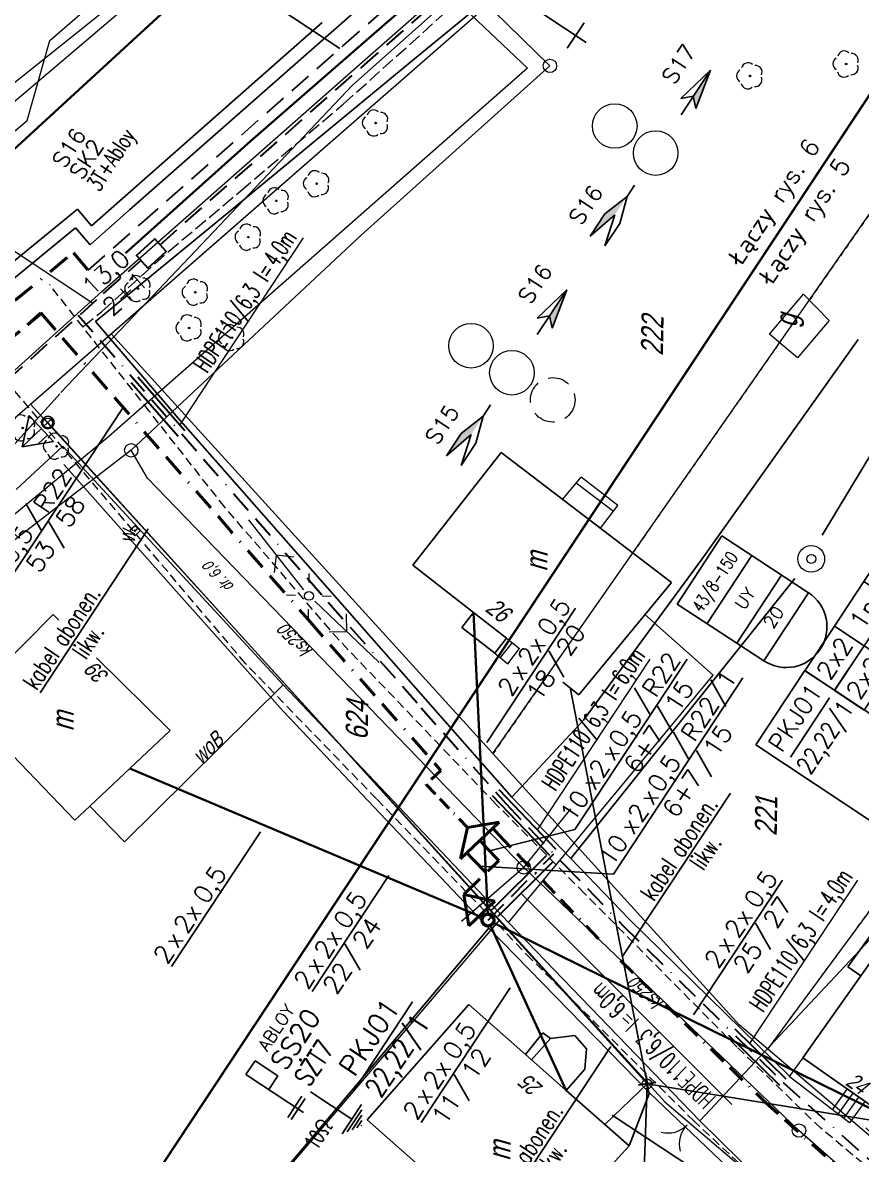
# Model space of a CAD drawing. Header units: millimetres. Extents: x 4848043 to 9699780, y 5827542 to 11659147.
# Drawn here: x 4849551.7 to 4849645.9, y 5830412.9 to 5830540 of the extents above; entities that cross this region are included whole.
import ezdxf
from ezdxf.enums import TextEntityAlignment as Align

# ---------------------------------------------------------------- set-up
doc = ezdxf.new("R2010")
doc.units = ezdxf.units.MM
doc.header["$MEASUREMENT"] = 0
for name, pattern in [('0', [0]), ('BORDER', [1.75, 0.5, -0.25, 0.5, -0.25, 0, -0.25]), ('DASHED', [0.75, 0.5, -0.25]), ('GUZ', [1, 0.5, -0.5]), ('KOC', [2, 1.5, -0.5]), ('KOJ', [0]), ('KOU', [1.5, 1, -0.5]), ('SCH', [0]), ('UPW', [0])]:
    doc.linetypes.add(name, pattern=pattern)
doc.layers.get('0').update_dxf_attribs({"lineweight": 18})
for name, color, linetype, lineweight in [('EADTD_T_0', 7, '0', 18), ('EBTPO_L_6', 9, '0', 18), ('EBUOA_T_1', 251, '0', 25), ('EBUPP_L_2', 7, '0', 13), ('EBUPP_L_3', 6, '0', 25), ('EDZPD_L_0', 251, '0', 18), ('EDZTD_T_0', 7, '0', 25), ('EUZOU_T_2', 7, '0', 18), ('EUZPU_L_4', 251, 'GUZ', 18), ('SDRPK_L_0', 7, '0', 35), ('SDRPK_L_1', 7, 'KOU', 18), ('SDRPK_L_2', 251, 'KOC', 18), ('SZOPO_T_0', 251, '0', 18), ('SZZPZ_T_0', 251, '0', 15), ('TEL kable doziemne proj.', 32, 'BORDER', 30), ('TEL kanalizacja tel. proj.', 32, 'DASHED', 30), ('TEL rury', 6, 'Continuous', 30), ('TEL rury opis', 6, 'Continuous', 20), ('TEL studnie projektowane', 32, 'Continuous', 30), ('TES kable doziemne proj.', 4, 'BORDER', 40), ('TES kable napow. proj.', 241, 'LIN_NAPOW_PROJ', 35), ('TES zakończenia projektowane', 4, 'Continuous', 40), ('TES złącza projektowane', 4, 'Continuous', 40), ('UEEPA_T_2', 251, '0', 18), ('UKKOO_T_2', 7, '0', 18), ('UKKPA_T_4', 251, '0', 18), ('UKKPOR_L_0', 36, '0', 18), ('UTTPA_T_2', 34, '0', 18), ('UTTPO_L_0', 34, '0', 18), ('UWWOA_T_0', 251, '0', 18), ('UWWOO_T_0', 251, '0', 18), ('UWWPA_T_0', 251, '0', 18), ('UWWPA_T_2', 251, '0', 18), ('UWWPO_L_0', 162, 'UPW', 18), ('UZB słupy telefoniczne', 32, 'Continuous', 30)]:
    doc.layers.add(name, color=color, linetype=linetype, lineweight=lineweight)
for name, color, linetype in [('NR-RYS @ 1', 7, 'Continuous'), ('OPIS_KABLA', 30, 'Continuous'), ('OPIS_RURY', 6, 'Continuous'), ('RURY-ISTN', 6, 'Continuous'), ('S-T-DLUG', 30, 'Continuous'), ('SZOPO_L_0', 251, 'BGS'), ('TEL długości przelotów', 30, 'Continuous'), ('TES kable kanałowe istn.', 140, 'Continuous'), ('TES kable kanałowe likw.', 9, 'KAB_KANAL_LIKW'), ('TES kable kanałowe proj.', 4, 'DASHED'), ('TES kable napow. likw.', 9, 'LIN_NAPOW_LIKW'), ('TES opisy kabli abon.', 30, 'Continuous'), ('TES opisy kabli rozdz.', 30, 'Continuous'), ('TES opisy zakończeń', 30, 'Continuous'), ('TES rury', 6, 'Continuous'), ('TES strzałki i odnośniki', 7, 'Continuous'), ('TES słup. PD', 6, 'Continuous'), ('TES zakończenia istniejące', 140, 'Continuous'), ('TES zakończenia likwidowane', 9, 'Continuous')]:
    doc.layers.add(name, color=color, linetype=linetype)
doc.layers.add('RYS layout', color=7, linetype='Continuous', lineweight=30, plot=False)
doc.styles.add('ROMANS', font='simplex.shx')
doc.styles.add('SIMPLEX', font='simplex.shx', dxfattribs={"width": 0.8, "height": 1.5})
doc.styles.add('Simplex2', font='simplex.shx', dxfattribs={"width": 0.7})
doc.styles.get("Standard").update_dxf_attribs({"font": 'txt', "width": 0.8, "oblique": 15})
doc.linetypes.add('BGS', pattern='A,2.5,[133,ltypeshp.shx,S=0.2,R=0,X=0,Y=0],2.5', length=5)
doc.linetypes.add('KAB_KANAL_LIKW', pattern='A,0.5,[131,ltypeshp.shx,S=0.1,R=0,X=-0.1,Y=-0.1],0.2,[131,ltypeshp.shx,S=0.1,R=180,X=-0.1,Y=0.1],0.1', length=0.8)
doc.linetypes.add('LIN_NAPOW_LIKW', pattern='A,0.0001,[131,ltypeshp.shx,S=0.1,R=20,X=0.34023,Y=-0.12817],-0.1,[131,ltypeshp.shx,S=0.1,R=200,X=0.35977,Y=0.12817],-0.3,[135,l_napow.shx,S=0.1,R=0,X=-0.4,Y=0],-0.2,[135,l_napow.shx,S=0.1,R=180,X=0.2,Y=0],-0.2', length=0.8001)
doc.linetypes.add('LIN_NAPOW_PROJ', pattern='A,0.0001,-0.4,[136,l_napow.shx,S=0.1,R=0,X=-0.4,Y=0],-0.2,[137,l_napow.shx,S=0.1,R=0,X=-0.2,Y=0],-0.2', length=0.8001)

# ---------------------------------------------------------------- blocks, each defined once
blk = doc.blocks.new('BGB')
at = {"color": 0}
for centre, start, end in [((-1.5, 0.021), 0, 60.404), ((1.5, 0.021), 120, 180.404)]:
    blk.add_arc(centre, 1.5, start, end, dxfattribs=at)
blk = doc.blocks.new('DLI')
at = {"color": 0}
blk.add_circle((0, 0), 0.045, dxfattribs=at)
for centre, start, end in [((0, 0.375), 30.487, 149.918), ((-0.357, 0.116), 102.488, 221.918), ((0.357, 0.116), -41.514, 77.916), ((-0.22, -0.303), 174.489, 293.916), ((0.22, -0.303), -113.512, 5.915)]:
    blk.add_arc(centre, 0.375, start, end, dxfattribs=at)
blk = doc.blocks.new('LAT')
at = {"color": 0}
for p, q in [((0.00809, 0.758155), (0.00809, 1.258155)), ((-1.24191, 0.008155), (-0.74191, 0.008155)), ((0.75809, 0.008155), (1.25809, 0.008155)), ((0.00809, -0.741845), (0.00809, -1.241845))]:
    blk.add_line(p, q, dxfattribs=at)
blk = doc.blocks.new('SLS')
at = {"color": 0}
blk.add_circle((0, 0), 0.25, dxfattribs=at)
blk.add_circle((0, 0), 0.25, dxfattribs=at)
blk = doc.blocks.new('PNN')
at = {"color": 0}
for p, q in [((2.9395, 0.01539), (2.2324, 0.72249)), ((0.4395, 0.01539), (5.4395, 0.01539)), ((2.9395, 0.01539), (2.2324, -0.69171))]:
    blk.add_line(p, q, dxfattribs=at)
blk = doc.blocks.new('UKK')
at = {"color": 0}
blk.add_circle((0, 0), 0.375, dxfattribs=at)
blk = doc.blocks.new('ZAS')
at = {"color": 0}
for p, q in [((0.2, 0.2), (-0.2, 0.2)), ((-0.2, 0.2), (-0.2, -0.2)), ((0.2, -0.2), (0.2, 0.2)), ((-0.2, -0.2), (0.2, -0.2))]:
    blk.add_line(p, q, dxfattribs=at)
blk.add_circle((0, 0), 0.045, dxfattribs=at)
blk = doc.blocks.new('STD')
at = {"color": 0}
for radius in [0.75, 0.25]:
    blk.add_circle((0, 0), radius, dxfattribs=at)
blk = doc.blocks.new('TR-SL1')
blk.add_circle((0, 0), 0.5)
blk = doc.blocks.new('KB-RZP')
at = {"style": 'SIMPLEX'}
for s, p in [('/', (0.5, 0.389)), ('x', (-4.75, 0.25)), ('x', (-2.783, 0.25))]:
    blk.add_text(s, height=1, dxfattribs=at).set_placement(p)
at = {"style": 'SIMPLEX', "flags": 1}
blk.add_attdef('TYP-KAB', text='', height=0.5, dxfattribs=at).set_placement((-8.408, 0.25), align=Align.RIGHT)
at = {"style": 'SIMPLEX'}
for tag, p in [('POJ-KAB', (-5.158, 0.25)), ('DL-KAB', (0.19, -1.25))]:
    blk.add_attdef(tag, text='', height=1, dxfattribs=at).set_placement(p, align=Align.RIGHT)
for tag, p in [('KONS-KAB', (-3.5, 0.25)), ('SR-ZYL', (-0.85, 0.25)), ('SEP', (0.835, -1.25))]:
    blk.add_attdef(tag, text='', height=1, dxfattribs=at).set_placement(p, align=Align.CENTER)
for tag, p in [('NR-KAB', (1.5, 0.25)), ('DL-MON', (1.5, -1.25))]:
    blk.add_attdef(tag, p, '', height=1, dxfattribs=at)
at = {"style": 'SIMPLEX', "flags": 1}
blk.add_attdef('REJ-SZAF', (7.64, 0.25), '', height=0.5, dxfattribs=at)
blk = doc.blocks.new('KB-IWP')
at = {"style": 'SIMPLEX'}
for p in [(-1.218, 0.25), (0.637, 0.25)]:
    blk.add_text('x', height=1, dxfattribs=at).set_placement(p, align=Align.RIGHT)
at = {"style": 'SIMPLEX', "flags": 1}
blk.add_attdef('TYP-KAB', text='', height=0.5, dxfattribs=at).set_placement((-6.017, 0.25), align=Align.RIGHT)
at = {"style": 'SIMPLEX'}
for tag, p in [('POJ-KAB', (-2.134, 0.25)), ('DL-KAB', (-0.618, -1.25))]:
    blk.add_attdef(tag, text='', height=1, dxfattribs=at).set_placement(p, align=Align.RIGHT)
for tag, p in [('KONS-KAB', (-0.519, 0.25)), ('SR-ZYL', (2.116, 0.25)), ('SEP', (-0.022, -1.25))]:
    blk.add_attdef(tag, text='', height=1, dxfattribs=at).set_placement(p, align=Align.CENTER)
at = {"style": 'SIMPLEX', "flags": 1}
blk.add_attdef('REJ-SZAF', (6.387, 0.25), '', height=0.5, dxfattribs=at)
at = {"style": 'SIMPLEX'}
blk.add_attdef('DL-MON', (0.697, -1.25), '', height=1, dxfattribs=at)
blk = doc.blocks.new('OB')
at = {"style": 'ROMANS', "width": 0.6}
blk.add_text('l=', height=2, dxfattribs=at).set_placement((9.86, 0.18))
for tag, p in [('OB_TYP', (8.68, 0.18)), ('OB_SW', (11.54, -2.76))]:
    blk.add_attdef(tag, text='', height=2, dxfattribs=at).set_placement(p, align=Align.RIGHT)
blk.add_attdef('OB_DL', (11.91, 0.18), '', height=2, dxfattribs=at)
blk = doc.blocks.new('S-T-DLUG')
at = {"style": 'ROMANS'}
blk.add_attdef('DL.KAN', text='', height=1, dxfattribs=at).set_placement((0, 0.3), align=Align.CENTER)
blk.add_attdef('L.OTW', text='', height=1, dxfattribs=at).set_placement((0, -0.3), align=Align.TOP_CENTER)
blk = doc.blocks.new('S1')
for p, q in [((0, 5.585), (-0.5, 3.335)), ((0, 2.585), (0, 5.585)), ((0.5, 3.335), (0, 5.585)), ((-0.5, 3.335), (0, 3.835)), ((0, 3.835), (0.5, 3.335)), ((0, -2.915), (0, -2.165)), ((-0.5, -4.415), (0, -2.915)), ((0, -2.915), (0.5, -4.415)), ((-0.5, -5.915), (0, -4.165)), ((-0.5, -4.415), (-0.5, -5.915)), ((0, -4.165), (0.5, -5.915)), ((0.5, -5.915), (0.5, -4.415))]:
    blk.add_line(p, q)
for points in [[(0, 5.585), (0, 3.835), (0.5, 3.335)], [(0, -2.915), (-0.5, -4.415), (0, -4.165), (-0.5, -5.915)]]:
    blk.add_solid(points)
blk = doc.blocks.new('*U136')
for p, q in [((6, 0), (0, 0)), ((0, 0), (0, -4)), ((6, 0), (6, -4)), ((12, 0), (6, 0)), ((22, 0), (12, 0)), ((12, 0), (12, -4)), ((22, -4), (22, 0)), ((6, -4), (0, -4)), ((12, -4), (6, -4)), ((22, -4), (12, -4))]:
    blk.add_line(p, q)
at = {"style": 'SIMPLEX'}
for s, p in [('2x2', (3, -2)), ('1p', (9, -2))]:
    blk.add_text(s, height=2, dxfattribs=at).set_placement(p, align=Align.MIDDLE_CENTER)
blk.add_attdef('PARA1', text='', height=2, dxfattribs=at).set_placement((17, -2), align=Align.MIDDLE_CENTER)
blk = doc.blocks.new('*X53')
at = {"color": 0}
for p, q in [((196.5, 132.632), (196.5, 133.332)), ((196, 131.741), (196, 132.482)), ((196.5, 131), (196.5, 132.482)), ((197, 131.741), (197, 132.482))]:
    blk.add_line(p, q, dxfattribs=at)
blk = doc.blocks.new('KBR-SL1L')
for p, q in [((-0.35, 1.982), (0.35, 1.982)), ((0, 0), (-1, 1.482)), ((-1, 1.482), (1, 1.482)), ((1, 1.482), (0, 0))]:
    blk.add_line(p, q)
blk.add_circle((0, 1.982), 0.35)
blk.add_blockref('*X53', (-196.5, -131))
blk = doc.blocks.new('KBR-SL1P')
for p, q in [((0, 0), (-1, 1.482)), ((-1, 1.482), (1, 1.482)), ((1, 1.482), (0, 0))]:
    blk.add_line(p, q)
blk.add_circle((0, 1.982), 0.35)
blk = doc.blocks.new('ZL-3P')
for p, q in [((0, 0), (1, 1.5)), ((1, 1.5), (1, -1.5)), ((1, 1), (1.5, 1)), ((1, -1.5), (0, 0)), ((1, 0), (1.5, 0)), ((1, -1), (1.5, -1))]:
    blk.add_line(p, q)
blk = doc.blocks.new('KBR-ZP2')
blk.add_line((-4, 2), (4, 2))
at = {"style": 'SIMPLEX'}
for tag, p in [('REJ-SZAF', (0, 2.5)), ('NR-ZAK', (0, 0))]:
    blk.add_attdef(tag, text='', height=1.5, dxfattribs=at).set_placement(p, align=Align.CENTER)
blk = doc.blocks.new('*U146')
for p, q in [((10, 0), (0, 0)), ((0, 0), (0, -4)), ((10, -4), (10, 0)), ((0, -4), (0, -8)), ((9, -4), (1, -4)), ((10, -8), (10, -4)), ((0, -8), (0, -12)), ((10, -12), (10, -8)), ((0, -12), (0, -16)), ((10, -16), (10, -12)), ((10, -16), (0, -16))]:
    blk.add_line(p, q)
at = {"style": 'SIMPLEX'}
for tag, p in [('SZAFA', (5, -2)), ('PUNKT', (5, -6))]:
    blk.add_attdef(tag, text='', height=2, dxfattribs=at).set_placement(p, align=Align.MIDDLE_CENTER)
blk = doc.blocks.new('ZLOP')
for p, q in [((9.15, 0), (0, 0)), ((0, 0), (0, -11.62)), ((9.15, -11.62), (9.15, 0)), ((9.15, -4), (0, -4)), ((9.15, -8), (0, -8)), ((0, -11.62), (9.15, -11.62))]:
    blk.add_line(p, q)
blk.add_arc((4.58, -11.62), 4.58, 180, 0)
at = {"style": 'ROMANS', "width": 0.713756}
blk.add_attdef('MUFA', text='', height=1.41, dxfattribs=at).set_placement((0.63, -2.88), (8.18, -2.88), align=Align.FIT)
at = {"style": 'ROMANS'}
for tag, p in [('LACZNIK', (4.71, -6.72)), ('PARY', (4.69, -10.56))]:
    blk.add_attdef(tag, text='', height=1.41, dxfattribs=at).set_placement(p, align=Align.CENTER)
for tag, flags, p in [('NRZL', 4, (4.68, -14.12)), ('BOKT', 1, (4.69, -17.8))]:
    blk.add_attdef(tag, text='', height=1.41, dxfattribs=dict(at, flags=flags)).set_placement(p, align=Align.CENTER)

msp = doc.modelspace()

# ---------------------------------------------------------------- linework, layer by layer
for centre in [(4849618.22, 5830528.38), (4849622.81, 5830525.34), (4849602.08, 5830503.71), (4849606.67, 5830500.68)]:
    msp.add_circle(centre, 2.5)
at = {"linetype": 'DASHED', "ltscale": 5}
msp.add_circle((4849611.26, 5830497.64), 2.5, dxfattribs=at)
at = {"layer": 'EBTPO_L_6', "linetype": 'SCH'}
for p, q in [((4849612.35, 5830486.46), (4849614.43, 5830488.94)), ((4849613.9, 5830488.31), (4849618.06, 5830485.12)), ((4849618.58, 5830485.79), (4849614.43, 5830488.94)), ((4849616.61, 5830483.22), (4849612.35, 5830486.46)), ((4849616.61, 5830483.22), (4849618.58, 5830485.79)), ((4849604.74, 5830469.21), (4849606.05, 5830470.89)), ((4849606.68, 5830470.38), (4849605.35, 5830468.7)), ((4849606.05, 5830470.89), (4849607.53, 5830469.72)), ((4849604.74, 5830469.21), (4849606.2, 5830467.99)), ((4849606.2, 5830467.99), (4849607.53, 5830469.72)), ((4849639.35, 5830423.77), (4849637.8, 5830421.68)), ((4849646.29, 5830418.86), (4849639.35, 5830423.77)), ((4849644.6, 5830416.45), (4849637.8, 5830421.68)), ((4849642.69, 5830417.93), (4849644.33, 5830420.26)), ((4849643.32, 5830417.44), (4849644.98, 5830419.79)), ((4849643.95, 5830416.95), (4849645.64, 5830419.34)), ((4849646.29, 5830418.86), (4849644.6, 5830416.45))]:
    msp.add_line(p, q, dxfattribs=at)
at = {"layer": 'EBUPP_L_2', "linetype": '0'}
for p, q in [((4849635.6, 5830505.01), (4849639.42, 5830509.5)), ((4849639.42, 5830509.5), (4849642.29, 5830506.55)), ((4849642.29, 5830506.55), (4849638.74, 5830502.35)), ((4849638.74, 5830502.35), (4849635.6, 5830505.01))]:
    msp.add_line(p, q, dxfattribs=at)
at = {"layer": 'EBUPP_L_3', "linetype": '0'}
for p, q in [((4849605.46, 5830491.72), (4849595.55, 5830479.08)), ((4849624.58, 5830477.14), (4849605.46, 5830491.72)), ((4849595.55, 5830479.08), (4849602.36, 5830473.76)), ((4849614.2, 5830464.5), (4849624.58, 5830477.14)), ((4849555.13, 5830473.54), (4849545.13, 5830463.42)), ((4849555.77, 5830472.9), (4849555.13, 5830473.54)), ((4849602.36, 5830473.76), (4849601.05, 5830472.08)), ((4849602.36, 5830473.76), (4849606.05, 5830470.89)), ((4849601.05, 5830472.08), (4849604.74, 5830469.21)), ((4849604.74, 5830469.21), (4849606.05, 5830470.89)), ((4849568.28, 5830460.5), (4849560.02, 5830468.69)), ((4849614.2, 5830464.5), (4849612.38, 5830465.93)), ((4849545.13, 5830463.42), (4849557.58, 5830450.43)), ((4849559.26, 5830452.02), (4849568.28, 5830460.5)), ((4849557.58, 5830450.43), (4849559.26, 5830452.02)), ((4849651.3, 5830440.68), (4849639.35, 5830423.77)), ((4849590.42, 5830416.8), (4849601.83, 5830429.74)), ((4849601.83, 5830429.74), (4849608.19, 5830424.14)), ((4849610.14, 5830426.55), (4849608.19, 5830424.14)), ((4849610.99, 5830425.94), (4849608.86, 5830423.55)), ((4849610.99, 5830425.94), (4849610.14, 5830426.55)), ((4849613.75, 5830426.27), (4849610.99, 5830425.94)), ((4849615.03, 5830424.78), (4849613.75, 5830426.27)), ((4849614.85, 5830422.47), (4849615.03, 5830424.78)), ((4849612.76, 5830420.1), (4849608.19, 5830424.14)), ((4849639.35, 5830423.77), (4849651.74, 5830415.03)), ((4849612.76, 5830420.1), (4849614.85, 5830422.47)), ((4849619.83, 5830413.88), (4849612.76, 5830420.1)), ((4849608.16, 5830401.14), (4849590.42, 5830416.8)), ((4849619.83, 5830413.88), (4849608.16, 5830401.14))]:
    msp.add_line(p, q, dxfattribs=at)
at = {"layer": 'EDZPD_L_0', "linetype": '0'}
for p, q in [((4849604.54, 5830457.92), (4849680.47, 5830566.72)), ((4849577.99, 5830554.99), (4849438.86, 5830443.63)), ((4849552.61, 5830497.15), (4849617.37, 5830553.72)), ((4849561.65, 5830505.05), (4849617.37, 5830553.72)), ((4849571.37, 5830548.6), (4849515.41, 5830501.07)), ((4849635.41, 5830424.74), (4849719.64, 5830538.97)), ((4849552.61, 5830497.15), (4849561.65, 5830505.05)), ((4849604.54, 5830457.92), (4849561.65, 5830505.05)), ((4849460.68, 5830417.66), (4849552.26, 5830496.87)), ((4849460.68, 5830417.66), (4849552.26, 5830496.87)), ((4849552.26, 5830496.87), (4849552.61, 5830497.15)), ((4849552.26, 5830496.87), (4849552.61, 5830497.15)), ((4849552.61, 5830497.15), (4849605.28, 5830439.26)), ((4849632.2, 5830427.48), (4849604.54, 5830457.92)), ((4849605.28, 5830439.26), (4849541.26, 5830364.29)), ((4849605.28, 5830439.26), (4849623.86, 5830418.82)), ((4849635.41, 5830424.74), (4849632.2, 5830427.48)), ((4849661.3, 5830402.67), (4849635.41, 5830424.74)), ((4849623.86, 5830418.82), (4849637.56, 5830407.16))]:
    msp.add_line(p, q, dxfattribs=at)
at = {"layer": 'EUZPU_L_4', "linetype": 'GUZ'}
for p, q in [((4849680.47, 5830566.72), (4849640.05, 5830508.79)), ((4849635.41, 5830424.74), (4849719.64, 5830538.97)), ((4849620.26, 5830480.44), (4849636.75, 5830504.05)), ((4849604.56, 5830457.9), (4849610.94, 5830467.06))]:
    msp.add_line(p, q, dxfattribs=at)
at = {"layer": 'OPIS_RURY'}
for p, q in [((4849584.04, 5830419.94), (4849588.7, 5830416.87)), ((4849587.6, 5830415.21), (4849589.79, 5830418.52)), ((4849588.16, 5830415.44), (4849589.8, 5830417.92)), ((4849588.71, 5830415.66), (4849589.81, 5830417.32)), ((4849589.27, 5830415.89), (4849589.82, 5830416.72)), ((4849589.75, 5830416.13), (4849589.79, 5830416.19))]:
    msp.add_line(p, q, dxfattribs=at)
at = {"layer": 'RURY-ISTN'}
for p, q in [((4849576.8, 5830421.89), (4849577.83, 5830423.44)), ((4849577.83, 5830423.44), (4849580.39, 5830421.74)), ((4849576.8, 5830421.89), (4849583.27, 5830417.61)), ((4849580.39, 5830421.74), (4849579.36, 5830420.19)), ((4849583.08, 5830419.44), (4849581.51, 5830417.07)), ((4849583.45, 5830419.2), (4849581.88, 5830416.82))]:
    msp.add_line(p, q, dxfattribs=at)
at = {"layer": 'RYS layout'}
for points in [[(4849188.43, 5830355.33), (4849572.03, 5830935.54), (4849809.77, 5830778.36), (4849426.16, 5830198.15)], [(4849519.6, 5830339.47), (4849740.2, 5830673.14), (4849977.94, 5830515.95), (4849757.33, 5830182.29)]]:
    msp.add_lwpolyline(points, close=True, dxfattribs=at)
at = {"layer": 'SDRPK_L_0', "linetype": 'KOJ'}
for p, q in [((4849601.28, 5830547.52), (4849592.05, 5830539.51)), ((4849570.76, 5830544.17), (4849549.76, 5830524.86)), ((4849592.05, 5830539.51), (4849577.3, 5830526.69)), ((4849577.3, 5830526.69), (4849563.29, 5830514.12))]:
    msp.add_line(p, q, dxfattribs=at)
at = {"layer": 'SDRPK_L_1', "linetype": 'KOU'}
for p, q in [((4849565.94, 5830496.37), (4849554.75, 5830510.57)), ((4849563.12, 5830484.14), (4849548.82, 5830501)), ((4849574.41, 5830485.6), (4849565.94, 5830496.37)), ((4849587.22, 5830470.69), (4849574.41, 5830485.6)), ((4849576.73, 5830468.05), (4849563.12, 5830484.14)), ((4849604.88, 5830452.25), (4849587.22, 5830470.69)), ((4849591.46, 5830452.83), (4849576.73, 5830468.05)), ((4849608.87, 5830434.81), (4849591.46, 5830452.83)), ((4849614.8, 5830442.25), (4849604.88, 5830452.25)), ((4849631.95, 5830424.96), (4849614.8, 5830442.25)), ((4849627.1, 5830416.67), (4849608.87, 5830434.81)), ((4849641.37, 5830415.85), (4849631.95, 5830424.96)), ((4849638.73, 5830405.82), (4849627.1, 5830416.67)), ((4849657.61, 5830402.26), (4849641.37, 5830415.85))]:
    msp.add_line(p, q, dxfattribs=at)
at = {"layer": 'SDRPK_L_2', "linetype": 'KOC'}
for p, q in [((4849587.72, 5830530.83), (4849600.83, 5830542.6)), ((4849576.22, 5830521.11), (4849587.72, 5830530.83)), ((4849568.08, 5830514.26), (4849576.22, 5830521.11)), ((4849560.58, 5830507.53), (4849568.08, 5830514.26)), ((4849558.47, 5830505.85), (4849560.58, 5830507.53))]:
    msp.add_line(p, q, dxfattribs=at)
at = {"layer": 'SZOPO_L_0', "linetype": 'BGS'}
for p, q in [((4849595.73, 5830535.91), (4849613.61, 5830550.63)), ((4849574.51, 5830518.42), (4849595.73, 5830535.91)), ((4849559.92, 5830506.42), (4849574.51, 5830518.42)), ((4849569.2, 5830495.59), (4849559.92, 5830506.42)), ((4849645.55, 5830504.43), (4849627.91, 5830479.64)), ((4849641.5, 5830482.44), (4849653.97, 5830503.12)), ((4849569.2, 5830495.59), (4849586.79, 5830475.6)), ((4849568.68, 5830476.5), (4849556.35, 5830490.36)), ((4849627.91, 5830479.64), (4849614.71, 5830461.69)), ((4849580.98, 5830462.7), (4849568.68, 5830476.5)), ((4849632.93, 5830470.69), (4849638.43, 5830477.57)), ((4849586.79, 5830475.6), (4849597.24, 5830463.73)), ((4849613.27, 5830446.16), (4849632.93, 5830470.69)), ((4849597.24, 5830463.73), (4849606.67, 5830453.02)), ((4849604.07, 5830438.32), (4849580.98, 5830462.7)), ((4849606.67, 5830453.02), (4849614.71, 5830461.69)), ((4849606.67, 5830453.02), (4849613.27, 5830446.16)), ((4849644.4, 5830433.98), (4849656.25, 5830450.47)), ((4849619.85, 5830439.32), (4849613.27, 5830446.16)), ((4849564.01, 5830390.89), (4849604.07, 5830438.32)), ((4849604.07, 5830438.32), (4849622.12, 5830419.82)), ((4849619.85, 5830439.32), (4849637.84, 5830421.72)), ((4849645.84, 5830432.95), (4849644.4, 5830433.98)), ((4849619.83, 5830413.88), (4849622.12, 5830419.82)), ((4849636.3, 5830406.36), (4849622.12, 5830419.82)), ((4849622.12, 5830419.82), (4849622.12, 5830419.82))]:
    msp.add_line(p, q, dxfattribs=at)
at = {"layer": 'TEL kable doziemne proj.', "ltscale": 5}
for p, q in [((4849603.99, 5830439.23), (4849611.39, 5830446.67)), ((4849621.71, 5830421.83), (4849622.01, 5830419.85)), ((4849622.85, 5830420.99), (4849620.87, 5830420.69))]:
    msp.add_line(p, q, dxfattribs=at)
for points in [[(4849557.95, 5830507.15), (4849586.04, 5830474.94)], [(4849586.04, 5830474.93), (4849596.49, 5830463.07), (4849605.93, 5830452.34), (4849612.55, 5830445.46), (4849619.14, 5830438.62), (4849637.15, 5830420.99), (4849649.73, 5830409.69), (4849661.27, 5830400.44), (4849666.24, 5830396.1), (4849668.25, 5830395.45), (4849682.66, 5830383.18)]]:
    msp.add_lwpolyline(points, dxfattribs=at)
at = {"layer": 'TEL kanalizacja tel. proj.', "ltscale": 5}
for points in [[(4849567.16, 5830515.06), (4849589.8, 5830534.98), (4849606.92, 5830550.02), (4849620.96, 5830563.08), (4849635.93, 5830578.76), (4849641.28, 5830583.99)], [(4849408.08, 5830359.88), (4849426.99, 5830387.12), (4849438.66, 5830401.4), (4849448.53, 5830413.52), (4849464.72, 5830429.89), (4849484.91, 5830446.66), (4849511.79, 5830469), (4849547.07, 5830497.18), (4849560.8, 5830509.58), (4849565, 5830513.28)]]:
    msp.add_lwpolyline(points, dxfattribs=at)
at = {"layer": 'TEL rury'}
for p, q in [((4849569.18, 5830493.52), (4849563.92, 5830499.55)), ((4849569.93, 5830494.17), (4849564.67, 5830500.2)), ((4849611.64, 5830447.17), (4849605.22, 5830453.86)), ((4849610.92, 5830446.48), (4849604.5, 5830453.17)), ((4849604.41, 5830440.37), (4849610.57, 5830446.49)), ((4849605.12, 5830439.66), (4849611.27, 5830445.78)), ((4849637.46, 5830421.38), (4849631.74, 5830426.98)), ((4849636.76, 5830420.67), (4849631.04, 5830426.27))]:
    msp.add_line(p, q, dxfattribs=at)
at = {"layer": 'TEL rury opis'}
for p, q in [((4849559.57, 5830508.48), (4849537.24, 5830523.24)), ((4849569.39, 5830494.8), (4849583.28, 5830515.81)), ((4849609.53, 5830449.37), (4849622.2, 5830468.54)), ((4849633.38, 5830425.38), (4849645.51, 5830443.72)), ((4849631.37, 5830418.52), (4849607.7, 5830442.23))]:
    msp.add_line(p, q, dxfattribs=at)
at = {"layer": 'TEL studnie projektowane'}
msp.add_lwpolyline([(4849565.77, 5830512.42), (4849567.85, 5830514.3), (4849566.56, 5830515.72), (4849564.49, 5830513.85)], close=True, dxfattribs=at)
at = {"layer": 'TES kable doziemne proj.', "ltscale": 5}
for p, q in [((4849547.95, 5830506.42), (4849557.42, 5830514.16)), ((4849557.42, 5830514.16), (4849559.08, 5830512.2)), ((4849601.26, 5830442.11), (4849605.21, 5830445.9))]:
    msp.add_line(p, q, dxfattribs=at)
for points in [[(4849549.46, 5830503.78), (4849553.81, 5830507.33), (4849553.96, 5830507.15)], [(4849552.27, 5830506.06), (4849553.75, 5830507.4), (4849583.78, 5830472.96), (4849598.62, 5830456.11)], [(4849603.74, 5830447.43), (4849603.74, 5830447.43), (4849605.21, 5830445.9)], [(4849602.29, 5830446.06), (4849602.29, 5830446.06), (4849603.77, 5830444.52)]]:
    msp.add_lwpolyline(points, dxfattribs=at)
at = {"layer": 'TES kable doziemne proj.', "ltscale": 3}
msp.add_lwpolyline([(4849598.62, 5830456.11), (4849598.68, 5830456.04), (4849598.68, 5830456.04), (4849597.03, 5830454.46), (4849601.68, 5830449.61)], dxfattribs=at)
at = {"layer": 'TES kable doziemne proj.', "ltscale": 4}
for points in [[(4849605.18, 5830448.82), (4849605.18, 5830448.82), (4849616.77, 5830436.75)], [(4849618.86, 5830434.69), (4849635.1, 5830418.8), (4849647.79, 5830407.4), (4849659.35, 5830398.13), (4849664.73, 5830393.43), (4849666.76, 5830392.78), (4849677.72, 5830383.46), (4849671.75, 5830376.45)]]:
    msp.add_lwpolyline(points, dxfattribs=at)
at = {"layer": 'TES kable kanałowe istn.', "linetype": 'ByBlock'}
for p, q in [((4849586.36, 5830538.88), (4849603.45, 5830553.89)), ((4849563.73, 5830518.96), (4849586.36, 5830538.88)), ((4849559.29, 5830515.05), (4849563.73, 5830518.96)), ((4849538.68, 5830501.43), (4849557.67, 5830516.95)), ((4849557.67, 5830516.95), (4849559.29, 5830515.05))]:
    msp.add_line(p, q, dxfattribs=at)
at = {"layer": 'TES kable kanałowe likw.', "linetype": 'KAB_KANAL_LIKW', "ltscale": 5}
for p, q in [((4849559.44, 5830517.19), (4849585.37, 5830540.01)), ((4849536.57, 5830501.64), (4849557.87, 5830519.05)), ((4849557.87, 5830519.05), (4849559.44, 5830517.19))]:
    msp.add_line(p, q, dxfattribs=at)
at = {"layer": 'TES kable kanałowe proj.', "ltscale": 5}
msp.add_line((4849559.08, 5830512.2), (4849565.05, 5830517.46), dxfattribs=at)
msp.add_lwpolyline([(4849565.05, 5830517.46), (4849587.69, 5830537.38), (4849604.77, 5830552.39), (4849618.71, 5830565.36), (4849633.66, 5830581.01), (4849633.66, 5830581.01)], dxfattribs=at)
at = {"layer": 'TES kable napow. likw.', "ltscale": 5}
for q in [(4849555.02, 5830494.58), (4849613.24, 5830465.14), (4849617.11, 5830416.28), (4849620.41, 5830380.74), (4849649.96, 5830416.28)]:
    msp.add_line((4849621.86, 5830420.84), q, dxfattribs=at)
at = {"layer": 'TES kable napow. proj.', "ltscale": 5}
for p, q in [((4849603.96, 5830439.84), (4849602.36, 5830473.76)), ((4849603.43, 5830439.47), (4849563.77, 5830456.26)), ((4849604.24, 5830438.68), (4849612.76, 5830420.1)), ((4849604.53, 5830438.96), (4849648.54, 5830417.29))]:
    msp.add_line(p, q, dxfattribs=at)
at = {"layer": 'TES opisy kabli rozdz.'}
for p, q in [((4849587.35, 5830537.08), (4849556.33, 5830557.59)), ((4849545.94, 5830470.95), (4849563.02, 5830496.78)), ((4849613.81, 5830474.23), (4849603.85, 5830459.16)), ((4849613.72, 5830449.39), (4849626.36, 5830468.51)), ((4849618.07, 5830444.4), (4849632.62, 5830466.42)), ((4849578.44, 5830449.15), (4849568.45, 5830434.03)), ((4849604.15, 5830447.01), (4849613.72, 5830449.39)), ((4849603.03, 5830445.29), (4849618.07, 5830444.4)), ((4849592.86, 5830444.25), (4849584.23, 5830431.19)), ((4849637.06, 5830443.7), (4849627.07, 5830428.58)), ((4849606.47, 5830431.63), (4849596.47, 5830416.51))]:
    msp.add_line(p, q, dxfattribs=at)
at = {"layer": 'TES rury', "linetype": 'Continuous'}
for p, q in [((4849607.24, 5830542.91), (4849615, 5830537.77)), ((4849614.78, 5830539.97), (4849612.89, 5830537.12)), ((4849565.83, 5830483.14), (4849553.67, 5830464.75)), ((4849631.22, 5830453.48), (4849619.06, 5830435.09)), ((4849617.79, 5830425.05), (4849605.63, 5830406.66)), ((4849617.94, 5830417.34), (4849636.3, 5830405.2))]:
    msp.add_line(p, q, dxfattribs=at)
at = {"layer": 'UKKPOR_L_0', "linetype": '0'}
for p, q in [((4849610.94, 5830535.13), (4849585.91, 5830559.62)), ((4849583.1, 5830558.89), (4849608.43, 5830534.86)), ((4849608.43, 5830534.86), (4849561.36, 5830493.47)), ((4849589.75, 5830516.13), (4849610.94, 5830535.13)), ((4849563.92, 5830491.97), (4849589.75, 5830516.13)), ((4849561.36, 5830493.47), (4849543.84, 5830479.06)), ((4849563.92, 5830491.97), (4849538.63, 5830472.57)), ((4849565.76, 5830488.85), (4849563.92, 5830491.97)), ((4849607.99, 5830445.13), (4849565.76, 5830488.85)), ((4849607.99, 5830445.13), (4849613.29, 5830451.7)), ((4849607.99, 5830445.13), (4849601.02, 5830439.06)), ((4849667.01, 5830390.89), (4849638.91, 5830415.6))]:
    msp.add_line(p, q, dxfattribs=at)
at = {"layer": 'UKKPOR_L_0', "linetype": '0', "ltscale": 4}
msp.add_line((4849638.91, 5830415.6), (4849607.99, 5830445.13), dxfattribs=at)
at = {"layer": 'UTTPO_L_0', "linetype": '0'}
for p, q in [((4849610.48, 5830552.3), (4849588.75, 5830532.97)), ((4849589.54, 5830535.28), (4849606.65, 5830550.31)), ((4849560.6, 5830509.81), (4849589.54, 5830535.28)), ((4849588.75, 5830532.97), (4849572.49, 5830515.8)), ((4849572.49, 5830515.8), (4849564.17, 5830507.04)), ((4849546.87, 5830497.41), (4849560.6, 5830509.81)), ((4849564.17, 5830507.04), (4849556.01, 5830498.45)), ((4849555.9, 5830498.33), (4849549.21, 5830490.85))]:
    msp.add_line(p, q, dxfattribs=at)
at = {"layer": 'UWWPO_L_0', "linetype": 'UPW'}
for p, q in [((4849554.76, 5830538), (4849576.52, 5830556.81)), ((4849552.22, 5830529), (4849554.76, 5830538)), ((4849549.48, 5830526.67), (4849552.22, 5830529)), ((4849556.23, 5830492.42), (4849551, 5830487.58)), ((4849556.23, 5830492.42), (4849564.68, 5830483.27)), ((4849564.34, 5830482.94), (4849564.68, 5830483.27)), ((4849580.99, 5830465.64), (4849564.68, 5830483.27)), ((4849629.28, 5830466.74), (4849621.6, 5830473.53)), ((4849606.3, 5830438.94), (4849629.28, 5830466.74)), ((4849580.99, 5830465.64), (4849563.17, 5830448.03)), ((4849606.3, 5830438.94), (4849580.99, 5830465.64)), ((4849563.17, 5830448.03), (4849559.26, 5830452.02)), ((4849627.78, 5830416.67), (4849606.3, 5830438.94)), ((4849627.78, 5830416.67), (4849647.48, 5830437.67)), ((4849634.69, 5830409.91), (4849627.78, 5830416.67))]:
    msp.add_line(p, q, dxfattribs=at)

# ---------------------------------------------------------------- block references
at = {"layer": 'SZOPO_T_0', "xscale": 2.000000000314561, "yscale": 2.000000000314561, "zscale": 2.000000000314561, "rotation": 135.2572372035069}
msp.add_blockref('BGB', (4849626.36, 5830416.24), dxfattribs=at)
at = {"layer": 'SZZPZ_T_0', "xscale": 2, "yscale": 2, "zscale": 2, "rotation": 88.97723720235952}
for p in [(4849644.21, 5830535.34), (4849633.4, 5830534.01), (4849591.36, 5830528.72), (4849584.74, 5830521.9), (4849580.2, 5830519.98), (4849577.07, 5830515.9), (4849564.68, 5830510.12), (4849571.12, 5830509.72), (4849570.42, 5830505.71), (4849575.21, 5830504.61), (4849551.72, 5830494.48), (4849555.53, 5830492.42)]:
    msp.add_blockref('DLI', p, dxfattribs=at)
at = {"layer": 'TEL długości przelotów', "xscale": 2, "yscale": 2, "zscale": 2, "rotation": 42.0928988734154}
msp.add_blockref('S-T-DLUG', (4849562.13, 5830510.76), dxfattribs=at).add_auto_attribs({'DL.KAN': '13,0', 'L.OTW': '2+1'})
at = {"layer": 'TEL rury opis'}
for p, rotation, values in [((4849573.89, 5830502.42), 56.52915817698229, {'OB_TYP': 'HDPE110/6,3', 'OB_DL': '4,0m'}), ((4849613.02, 5830455.47), 56.52915817698229, {'OB_TYP': 'HDPE110/6,3', 'OB_DL': '6,0m'}), ((4849636.33, 5830430.65), 56.52915817698229, {'OB_TYP': 'HDPE110/6,3', 'OB_DL': '4,0m'}), ((4849628.12, 5830421.13), 134.9397433619515, {'OB_TYP': 'HDPE110/6,3', 'OB_DL': '6,0m'})]:
    msp.add_blockref('OB', p, dxfattribs=dict(at, rotation=rotation)).add_auto_attribs(values)
at = {"layer": 'TES opisy kabli abon.', "linetype": 'Continuous', "xscale": 1.999999999546577, "yscale": 1.999999999546577, "zscale": 1.999999999546577}
for p, rotation, values in [((4849610.3, 5830468.92), 56.52915818879494, {'POJ-KAB': '2', 'KONS-KAB': '2', 'DL-KAB': '18', 'DL-MON': '20', 'SR-ZYL': '0,5', 'SEP': '/'}), ((4849633.53, 5830438.35), 56.52915818062414, {'POJ-KAB': '2', 'KONS-KAB': '2', 'DL-KAB': '25', 'DL-MON': '27', 'SR-ZYL': '0,5', 'SEP': '/'}), ((4849587.42, 5830436.02), 56.52915818062414, {'POJ-KAB': '2', 'KONS-KAB': '2', 'DL-KAB': '22', 'DL-MON': '24', 'SR-ZYL': '0,5', 'SEP': '/'}), ((4849599.67, 5830421.35), 56.52915818062414, {'POJ-KAB': '2', 'KONS-KAB': '2', 'DL-KAB': '11', 'DL-MON': '12', 'SR-ZYL': '0,5', 'SEP': '/'})]:
    msp.add_blockref('KB-IWP', p, dxfattribs=dict(at, rotation=rotation)).add_auto_attribs(values)
at = {"layer": 'TES opisy kabli abon.', "linetype": 'Continuous'}
ref = msp.add_blockref('KB-IWP', (4849571.64, 5830438.86), dxfattribs=dict(at, xscale=1.999999999546577, yscale=1.999999999546577, zscale=1.999999999546577, rotation=56.52915818062414))
ref.add_attrib('POJ-KAB', '2', dxfattribs={"layer": '0', "height": 2, "rotation": 56.5292, "style": 'SIMPLEX'}).set_placement((4849568.87, 5830435.58), align=Align.RIGHT)
ref.add_attrib('KONS-KAB', '2', dxfattribs={"layer": '0', "height": 2, "rotation": 56.5292, "style": 'SIMPLEX'}).set_placement((4849570.65, 5830438.27), align=Align.CENTER)
ref.add_attrib('SR-ZYL', '0,5', dxfattribs={"layer": '0', "height": 2, "rotation": 56.5292, "style": 'SIMPLEX'}).set_placement((4849573.56, 5830442.67), align=Align.CENTER)
at = {"layer": 'TES opisy kabli rozdz.', "xscale": 1.999999999999998, "yscale": 1.999999999999998, "zscale": 1.999999999999998, "rotation": 56.52915818013491}
for p, values in [((4849553.23, 5830481.98), {'POJ-KAB': '10', 'KONS-KAB': '2', 'SR-ZYL': '0,5', 'NR-KAB': 'R22', 'DL-KAB': '53', 'DL-MON': '58', 'SEP': '/'}), ((4849621.59, 5830461.29), {'POJ-KAB': '10', 'KONS-KAB': '2', 'SR-ZYL': '0,5', 'NR-KAB': 'R22', 'DL-KAB': '6+7', 'DL-MON': '15', 'SEP': '/'}), ((4849625.94, 5830456.31), {'POJ-KAB': '10', 'KONS-KAB': '2', 'SR-ZYL': '0,5', 'NR-KAB': 'R22/1', 'DL-KAB': '6+7', 'DL-MON': '15', 'SEP': '/'})]:
    msp.add_blockref('KB-RZP', p, dxfattribs=at).add_auto_attribs(values)
at = {"layer": 'TES opisy zakończeń'}
ref = msp.add_blockref('KBR-ZP2', (4849594.71, 5830423.39), dxfattribs=dict(at, xscale=1.499999999878156, yscale=1.499999999878156, zscale=1.499999999878156, rotation=56.52915818046868))
ref.add_attrib('REJ-SZAF', 'PKJ01', dxfattribs={"layer": '0', "height": 2.25, "rotation": 56.5292, "style": 'SIMPLEX'}).set_placement((4849591.58, 5830425.46), align=Align.CENTER)
ref.add_attrib('NR-ZAK', '22,22/1', dxfattribs={"layer": '0', "height": 2.25, "rotation": 56.5292, "style": 'SIMPLEX', "width": 0.8}).set_placement((4849594.71, 5830423.39), align=Align.CENTER)
at = {"layer": 'TES strzałki i odnośniki', "xscale": 1.999999999232497, "yscale": 1.999999999232497, "zscale": 1.999999999232497, "rotation": 326.5291581732097}
for p in [(4849622.81, 5830525.34), (4849606.67, 5830500.68)]:
    msp.add_blockref('S1', p, dxfattribs=at)
at = {"layer": 'TES słup. PD', "rotation": 56.52915818203846}
for p, values in [((4849639.57, 5830467.23), {'PARA1': '24'}), ((4849642.91, 5830465.02), {'PARA1': '25'})]:
    msp.add_blockref('*U136', p, dxfattribs=at).add_auto_attribs(values)
at = {"layer": 'TES słup. PD'}
ref = msp.add_blockref('*U146', (4849634.05, 5830458.89), dxfattribs=dict(at, rotation=56.52915818203846))
ref.add_attrib('SZAFA', 'PKJ01', dxfattribs={"layer": '0', "height": 2, "rotation": 56.5292, "style": 'SIMPLEX'}).set_placement((4849638.48, 5830461.96), align=Align.MIDDLE_CENTER)
ref.add_attrib('PUNKT', '22,22/1', dxfattribs={"layer": '0', "height": 2, "rotation": 56.5292, "style": 'SIMPLEX', "width": 0.8}).set_placement((4849641.82, 5830459.75), align=Align.MIDDLE_CENTER)
at = {"layer": 'TES zakończenia istniejące', "linetype": 'ByBlock', "ltscale": 5, "rotation": 56.71662228995471}
msp.add_blockref('ZLOP', (4849625.24, 5830474.71), dxfattribs=at).add_auto_attribs({'MUFA': '43/8-150', 'LACZNIK': 'UY', 'PARY': '20'})
at = {"layer": 'TES zakończenia likwidowane', "xscale": 2, "yscale": 2, "zscale": 2, "rotation": 313.2006583768601}
msp.add_blockref('KBR-SL1L', (4849551.66, 5830492.38), dxfattribs=at)
at = {"layer": 'TES zakończenia projektowane', "xscale": 1.999999999585776, "yscale": 1.999999999585776, "zscale": 1.999999999585776, "rotation": 223.4452786852102}
msp.add_blockref('KBR-SL1P', (4849601.26, 5830442.11), dxfattribs=at)
at = {"layer": 'TES złącza projektowane', "xscale": 2, "yscale": 2, "zscale": 2, "rotation": 313.4865124775088}
msp.add_blockref('ZL-3P', (4849601.68, 5830449.61), dxfattribs=at)
at = {"layer": 'UEEPA_T_2'}
for name, p, xscale, yscale, zscale, rotation in [('PNN', (4849583.87, 5830475.63), 1.999999999731786, 1.999999999731786, 1.999999999731786, 128.2272372055204), ('LAT', (4849583.87, 5830475.63), 2, 2, 2, 88.97723720235952), ('SLS', (4849583.87, 5830475.63), 2, 2, 2, 88.97723720235952), ('PNN', (4849583.87, 5830475.63), 1.999999999585747, 1.999999999585747, 1.999999999585747, 316.3572371967527), ('PNN', (4849654.3, 5830408.4), 2.000000000024391, 2.000000000024391, 2.000000000024391, 136.3472372201233)]:
    msp.add_blockref(name, p, dxfattribs=dict(at, xscale=xscale, yscale=yscale, zscale=zscale, rotation=rotation))
at = {"layer": 'UKKPA_T_4', "xscale": 2, "yscale": 2, "zscale": 2, "rotation": 88.97723720235952}
for p in [(4849610.94, 5830535.13), (4849563.92, 5830491.97), (4849607.99, 5830445.13), (4849638.91, 5830415.6)]:
    msp.add_blockref('UKK', p, dxfattribs=at)
at = {"layer": 'UTTPA_T_2', "xscale": 2.2, "yscale": 2.2, "zscale": 2, "rotation": 88.97723720235952}
for p in [(4849554.53, 5830495.04), (4849621.86, 5830420.84)]:
    msp.add_blockref('SLS', p, dxfattribs=at)
at = {"layer": 'UWWPA_T_0', "xscale": 2.000000000219645, "yscale": 2.000000000219645, "zscale": 2.000000000219645, "rotation": 132.767237202794}
msp.add_blockref('ZAS', (4849564.34, 5830482.94), dxfattribs=at)
at = {"layer": 'UWWPA_T_2', "xscale": 2, "yscale": 2, "zscale": 2, "rotation": 88.97723720235952}
msp.add_blockref('STD', (4849640.29, 5830479.78), dxfattribs=at)
at = {"layer": 'UZB słupy telefoniczne', "xscale": 1.2, "yscale": 1.2, "rotation": 268.9772372023595}
msp.add_blockref('TR-SL1', (4849603.99, 5830439.23), dxfattribs=at)

# ---------------------------------------------------------------- texts
at = {"layer": 'EADTD_T_0', "line_spacing_factor": 0.82}
for s, insert, char_height, attachment_point, rotation in [('26', (4849604.47, 5830473.24), 2, 8, 321.9791), ('39', (4849560.03, 5830468.25), 1.8, 9, 135.2188), ('25', (4849609.49, 5830421.24), 1.8, 8, 138.5746), ('24', (4849644.91, 5830420.17), 1.8, 8, 324.788)]:
    msp.add_mtext(s, dxfattribs=dict(at, insert=insert, char_height=char_height, attachment_point=attachment_point, rotation=rotation))
at = {"layer": 'EBUOA_T_1', "char_height": 2.48, "attachment_point": 9, "rotation": 88.9772, "line_spacing_factor": 0.82}
for s, insert in [('g', (4849639.5, 5830507.22)), ('m', (4849610.68, 5830480.55)), ('m', (4849557.47, 5830462.62)), ('m', (4849606.52, 5830414.39))]:
    msp.add_mtext(s, dxfattribs=dict(at, insert=insert))
at = {"layer": 'EDZTD_T_0', "char_height": 2.48, "attachment_point": 5, "rotation": 88.9772, "line_spacing_factor": 0.82}
for s, insert in [('222', (4849622.43, 5830504.81)), ('624', (4849589.28, 5830461.65)), ('221', (4849635.21, 5830450.89))]:
    msp.add_mtext(s, dxfattribs=dict(at, insert=insert))
at = {"layer": 'EUZOU_T_2', "insert": (4849574.4, 5830478.34), "char_height": 1.3, "attachment_point": 8, "rotation": 132.2951, "line_spacing_factor": 0.82}
msp.add_mtext('dr. 6,0', dxfattribs=at)
at = {"layer": 'NR-RYS @ 1', "color": 6, "style": 'ROMANS'}
for s, p in [('Łączy rys. 6', (4849636.36, 5830519.72)), ('Łączy rys. 5', (4849639.8, 5830517.57))]:
    msp.add_text(s, height=1.98, rotation=56.5292, dxfattribs=at).set_placement(p, align=Align.MIDDLE)
at = {"layer": 'OPIS_KABLA', "style": 'SIMPLEX'}
msp.add_text('ABLOY', height=1.4, rotation=56.5292, dxfattribs=at).set_placement((4849580.78, 5830426.77), align=Align.CENTER)
at = {"layer": 'OPIS_RURY', "style": 'SIMPLEX', "width": 0.8}
msp.add_text('10Ω', height=1.92, rotation=56.5292, dxfattribs=at).set_placement((4849584.82, 5830413.3))
at = {"layer": 'RURY-ISTN', "style": 'ROMANS'}
msp.add_text('SS20', height=2.16, rotation=56.5292, dxfattribs=at).set_placement((4849581.22, 5830422.16))
at = {"layer": 'RURY-ISTN', "style": 'ROMANS', "width": 0.75}
msp.add_text('SŻT7', height=2.16, rotation=56.5292, dxfattribs=at).set_placement((4849583.89, 5830420.39))
at = {"layer": 'S-T-DLUG', "style": 'ROMANS'}
for s, rotation, p in [('S17', 56.5292, (4849624.89, 5830532.91)), ('S16', 57.3734, (4849556.44, 5830523.5)), ('SK2', 57.3734, (4849558.38, 5830522.21)), ('S16', 56.5292, (4849614.44, 5830517.1)), ('S16', 56.5292, (4849608.75, 5830508.24)), ('S15', 56.5292, (4849598.3, 5830492.43))]:
    msp.add_text(s, height=1.8, rotation=rotation, dxfattribs=at).set_placement(p)
at = {"layer": 'S-T-DLUG', "style": 'ROMANS', "width": 0.7}
msp.add_text('3T+Abloy', height=1.8, rotation=57.3734, dxfattribs=at).set_placement((4849560.32, 5830520.9))
at = {"layer": 'TES rury', "linetype": 'Continuous', "style": 'Simplex2', "width": 0.7}
for s, p in [('kabel abonen.', (4849553.29, 5830464.91)), ('likw.', (4849558.83, 5830468.37)), ('kabel abonen.', (4849622.62, 5830441.22)), ('likw.', (4849628.16, 5830444.68)), ('kabel abonen.', (4849605.25, 5830406.81)), ('likw.', (4849610.79, 5830410.27))]:
    msp.add_text(s, height=2, rotation=56.5292, dxfattribs=at).set_placement(p)
at = {"layer": 'UKKOO_T_2', "char_height": 1.5, "attachment_point": 8, "line_spacing_factor": 0.82}
for insert, rotation in [((4849582.93, 5830471.08), 134.0136), ((4849622.29, 5830431.49), 136.3084)]:
    msp.add_mtext('ks250', dxfattribs=dict(at, insert=insert, rotation=rotation))
at = {"layer": 'UWWOA_T_0', "insert": (4849564.34, 5830482.94), "char_height": 1.8, "attachment_point": 9, "rotation": 88.9772, "line_spacing_factor": 0.82}
msp.add_mtext('w', dxfattribs=at)
at = {"layer": 'UWWOO_T_0', "insert": (4849573.15, 5830457.9), "char_height": 1.8, "attachment_point": 8, "rotation": 44.6361, "line_spacing_factor": 0.82}
msp.add_mtext('woB', dxfattribs=at)

doc.saveas('drawing.dxf')
